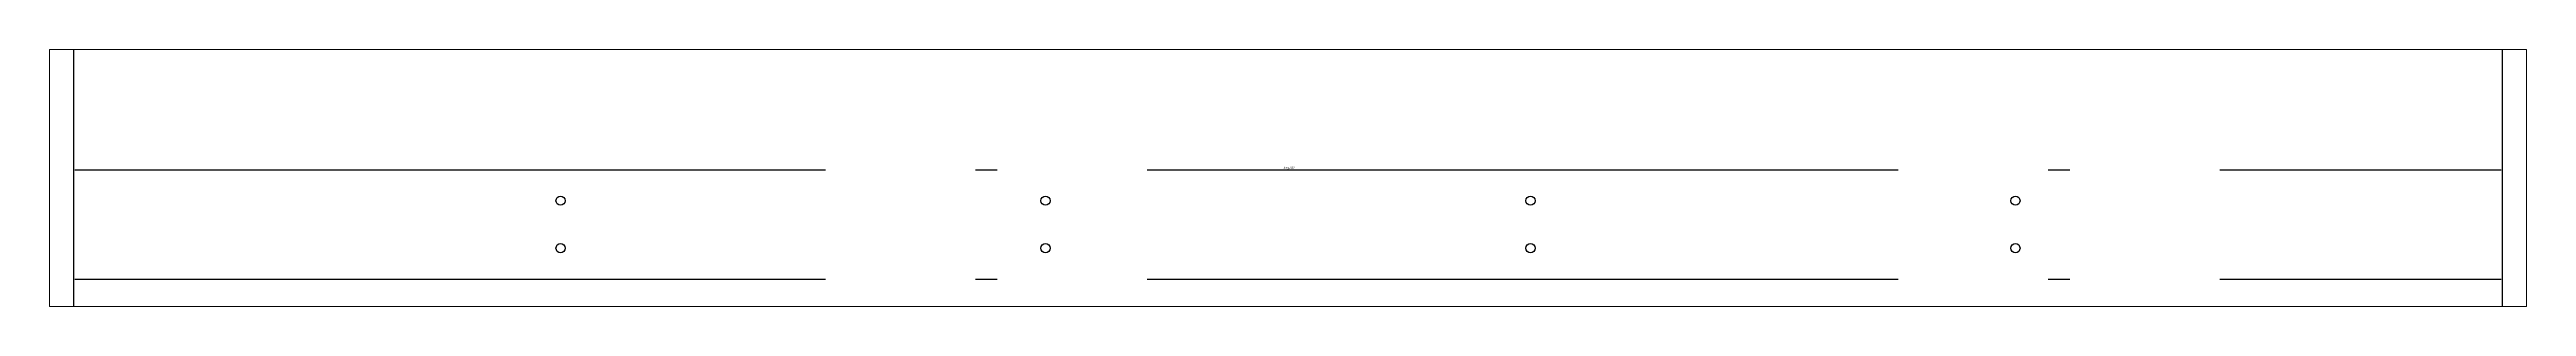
# Paper-space layout 'Layout1' of a CAD drawing. Header units: millimetres. Extents: x 0 to 257, y 84 to 111.
# The model-space entities are those that its viewports show. They can reach past a viewport. Long polylines and large blocks are cut down to what shows.
import ezdxf

# ---------------------------------------------------------------- set-up
doc = ezdxf.new("R2010")
doc.units = ezdxf.units.MM
doc.header["$LTSCALE"] = 25
doc.linetypes.add('DASHDOT', pattern=[1, 0.7, -0.14, 0.02, -0.14])
for name, color, linetype in [('3_Pezzi', 7, 'Continuous'), ('5_Bulloni', 7, 'Continuous'), ('98_Cartiglio', 7, 'Continuous')]:
    doc.layers.add(name, color=color, linetype=linetype)
doc.styles.add('SHX_Style', font='MONOTXT')

msp = doc.modelspace()

# ---------------------------------------------------------------- linework, layer by layer
at = {"layer": '3_Pezzi', "color": 3, "linetype": 'Continuous'}
for p, q in [((0, 9.6), (0, 150.1)), ((0, 150.1), (2804, 150.1)), ((2804, 150.1), (2804, 9.6)), ((0, -116.8), (0, 9.6)), ((2804, 9.6), (2804, -116.8)), ((0, -150.1), (0, -116.8)), ((2804, -116.8), (2804, -150.1)), ((2804, -150.1), (0, -150.1))]:
    msp.add_line(p, q, dxfattribs=at)
at = {"layer": '5_Bulloni', "color": 2, "linetype": 'Continuous'}
for centre in [(562, -26.2), (1122, -26.2), (1682, -26.2), (2242, -26.2), (562, -81.1), (1122, -81.1), (1682, -81.1), (2242, -81.1)]:
    msp.add_circle(centre, 5.25, dxfattribs=at)
at = {"layer": '98_Cartiglio', "color": 1, "linetype": 'DASHDOT', "ltscale": 0.4}
for p, q in [((1, 9.6), (2803, 9.6)), ((1, -116.8), (2803, -116.8))]:
    msp.add_line(p, q, dxfattribs=at)

# ---------------------------------------------------------------- texts
at = {"layer": '98_Cartiglio', "color": 2, "linetype": 'Continuous', "style": 'SHX_Style', "width": 0.8}
msp.add_text('Ang=90°', height=2.5, dxfattribs=at).set_placement((1397, 10.6))

psp = doc.layouts.get("Layout1")

# ---------------------------------------------------------------- viewports
at = {"layer": '0'}
psp.add_viewport(center=(128.5, 97.5), size=(257, 26.6907), view_center_point=(1402.01, 0), view_height=297.0345, dxfattribs=at)

doc.saveas('drawing.dxf')
